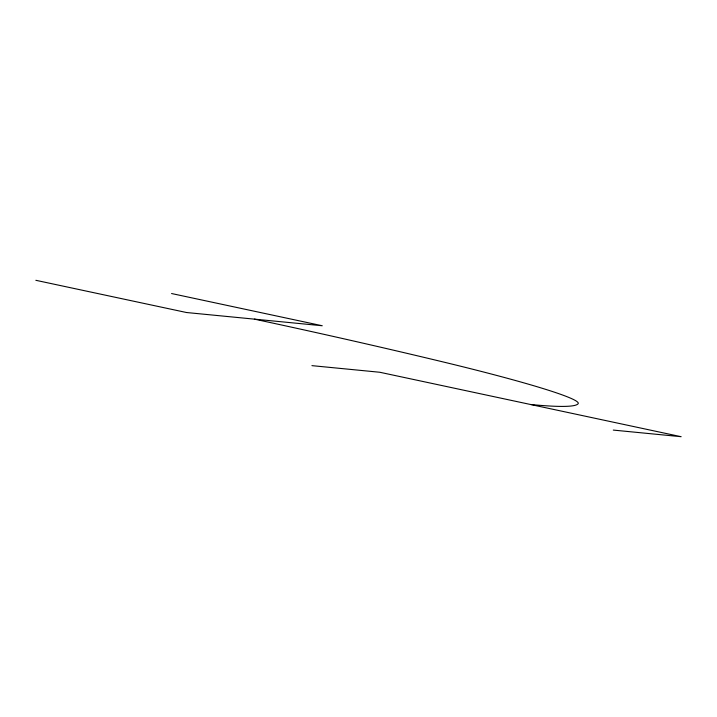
<?xml version="1.0" encoding="UTF-8"?>
<svg xmlns="http://www.w3.org/2000/svg" width="717" height="717" viewBox="0 0 717 717"><rect width="100%" height="100%" fill="white"/><g stroke="black" fill="none" stroke-linecap="round" stroke-linejoin="round"><path stroke-width="1.08" d="M311.922 365.643L379.786 372.257L681.15 436.698L613.286 430.083M171.569 293.531L322.256 325.751L186.537 312.522L35.85 280.302M530.463 404.478A460.108 26.484 12.3 0 0 578.09 403.761A218.183 12.556 12.3 0 0 441.69 361.601A460.108 26.484 12.3 0 0 254.392 319.137"/></g></svg>
